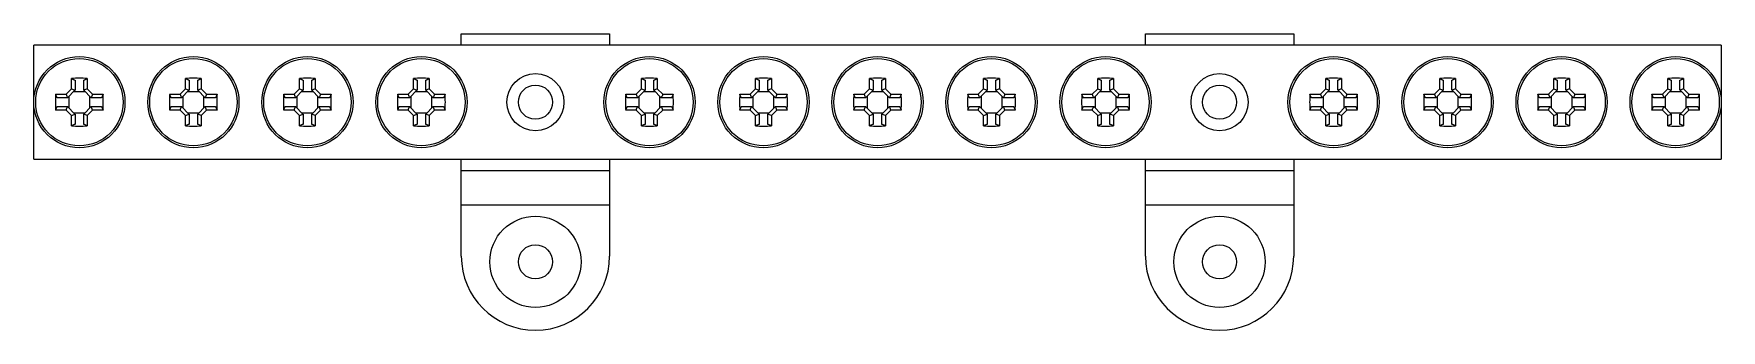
# Model space of a CAD drawing. Header units: inches. Extents: x 0 to 148, y 0 to 26.
import ezdxf

# ---------------------------------------------------------------- set-up
doc = ezdxf.new("R2010")
doc.units = ezdxf.units.IN
doc.layers.add('hw_VTP', color=7, linetype='Continuous', lineweight=13)

# ---------------------------------------------------------------- blocks, each defined once
blk = doc.blocks.new('TC_NE-13 MAT')
at = {"layer": 'hw_VTP', "color": 7}
for p, q in [((3481.16, 2022.53), (3481.16, 2023.53)), ((3481.16, 2023.53), (3494.16, 2023.53)), ((3494.16, 2023.53), (3494.16, 2022.53)), ((3541.16, 2022.53), (3541.16, 2023.53)), ((3541.16, 2023.53), (3554.16, 2023.53)), ((3554.16, 2023.53), (3554.16, 2022.53)), ((3481.16, 2011.53), (3481.16, 2012.53)), ((3481.16, 2011.53), (3494.16, 2011.53)), ((3481.16, 2008.53), (3481.16, 2011.53)), ((3494.16, 2012.53), (3494.16, 2011.53)), ((3494.16, 2011.53), (3494.16, 2008.53)), ((3541.16, 2011.53), (3541.16, 2012.53)), ((3541.16, 2011.53), (3554.16, 2011.53)), ((3541.16, 2008.53), (3541.16, 2011.53)), ((3554.16, 2012.53), (3554.16, 2011.53)), ((3554.16, 2011.53), (3554.16, 2008.53)), ((3481.16, 2008.53), (3494.16, 2008.53)), ((3481.16, 2004.03), (3481.16, 2008.53)), ((3494.16, 2008.53), (3494.16, 2004.03)), ((3541.16, 2008.53), (3554.16, 2008.53)), ((3541.16, 2004.03), (3541.16, 2008.53)), ((3554.16, 2008.53), (3554.16, 2004.03))]:
    blk.add_line(p, q, dxfattribs=at)
at = {"layer": 'hw_VTP', "color": 30}
for p, q in [((3591.66, 2022.53), (3443.66, 2022.53)), ((3443.66, 2012.53), (3443.66, 2022.53)), ((3591.66, 2022.53), (3591.66, 2012.53)), ((3446.97, 2018.69), (3446.97, 2019.61)), ((3447.28, 2019.46), (3447.28, 2018.57)), ((3448.04, 2018.57), (3448.04, 2019.46)), ((3448.35, 2019.61), (3448.35, 2018.69)), ((3456.97, 2018.69), (3456.97, 2019.61)), ((3457.28, 2019.46), (3457.28, 2018.57)), ((3458.04, 2018.57), (3458.04, 2019.46)), ((3458.35, 2019.61), (3458.35, 2018.69)), ((3466.97, 2018.69), (3466.97, 2019.61)), ((3467.28, 2019.46), (3467.28, 2018.57)), ((3468.04, 2018.57), (3468.04, 2019.46)), ((3468.35, 2019.61), (3468.35, 2018.69)), ((3476.97, 2018.69), (3476.97, 2019.61)), ((3477.28, 2019.46), (3477.28, 2018.57)), ((3478.04, 2018.57), (3478.04, 2019.46)), ((3478.35, 2019.61), (3478.35, 2018.69)), ((3496.97, 2018.69), (3496.97, 2019.61)), ((3497.28, 2019.46), (3497.28, 2018.57)), ((3498.04, 2018.57), (3498.04, 2019.46)), ((3498.35, 2019.61), (3498.35, 2018.69)), ((3506.97, 2018.69), (3506.97, 2019.61)), ((3507.28, 2019.46), (3507.28, 2018.57)), ((3508.04, 2018.57), (3508.04, 2019.46)), ((3508.35, 2019.61), (3508.35, 2018.69)), ((3516.97, 2018.69), (3516.97, 2019.61)), ((3517.28, 2019.46), (3517.28, 2018.57)), ((3518.04, 2018.57), (3518.04, 2019.46)), ((3518.35, 2019.61), (3518.35, 2018.69)), ((3526.97, 2018.69), (3526.97, 2019.61)), ((3527.28, 2019.46), (3527.28, 2018.57)), ((3528.04, 2018.57), (3528.04, 2019.46)), ((3528.35, 2019.61), (3528.35, 2018.69)), ((3536.97, 2018.69), (3536.97, 2019.61)), ((3537.28, 2019.46), (3537.28, 2018.57)), ((3538.04, 2018.57), (3538.04, 2019.46)), ((3538.35, 2019.61), (3538.35, 2018.69)), ((3556.97, 2018.69), (3556.97, 2019.61)), ((3557.28, 2019.46), (3557.28, 2018.57)), ((3558.04, 2018.57), (3558.04, 2019.46)), ((3558.35, 2019.61), (3558.35, 2018.69)), ((3566.97, 2018.69), (3566.97, 2019.61)), ((3567.28, 2019.46), (3567.28, 2018.57)), ((3568.04, 2018.57), (3568.04, 2019.46)), ((3568.35, 2019.61), (3568.35, 2018.69)), ((3576.97, 2018.69), (3576.97, 2019.61)), ((3577.28, 2019.46), (3577.28, 2018.57)), ((3578.04, 2018.57), (3578.04, 2019.46)), ((3578.35, 2019.61), (3578.35, 2018.69)), ((3586.97, 2018.69), (3586.97, 2019.61)), ((3587.28, 2019.46), (3587.28, 2018.57)), ((3588.04, 2018.57), (3588.04, 2019.46)), ((3588.35, 2019.61), (3588.35, 2018.69)), ((3445.58, 2018.22), (3446.5, 2018.22)), ((3446.62, 2017.91), (3445.72, 2017.91)), ((3446.5, 2018.22), (3446.97, 2018.69)), ((3447.27, 2018.57), (3446.62, 2017.91)), ((3446.62, 2017.91), (3446.62, 2017.91)), ((3446.74, 2018.03), (3446.74, 2017.02)), ((3448.16, 2018.45), (3447.16, 2018.45)), ((3448.05, 2018.57), (3448.04, 2018.57)), ((3448.7, 2017.91), (3448.05, 2018.57)), ((3448.35, 2018.69), (3448.82, 2018.22)), ((3448.58, 2017.02), (3448.58, 2018.03)), ((3449.6, 2017.91), (3448.7, 2017.91)), ((3448.82, 2018.22), (3449.74, 2018.22)), ((3455.58, 2018.22), (3456.5, 2018.22)), ((3456.62, 2017.91), (3455.72, 2017.91)), ((3456.5, 2018.22), (3456.97, 2018.69)), ((3457.27, 2018.57), (3456.62, 2017.91)), ((3456.62, 2017.91), (3456.62, 2017.91)), ((3456.74, 2018.03), (3456.74, 2017.02)), ((3458.16, 2018.45), (3457.16, 2018.45)), ((3458.05, 2018.57), (3458.04, 2018.57)), ((3458.7, 2017.91), (3458.05, 2018.57)), ((3458.35, 2018.69), (3458.82, 2018.22)), ((3458.58, 2017.02), (3458.58, 2018.03)), ((3459.6, 2017.91), (3458.7, 2017.91)), ((3458.82, 2018.22), (3459.74, 2018.22)), ((3465.58, 2018.22), (3466.5, 2018.22)), ((3466.62, 2017.91), (3465.72, 2017.91)), ((3466.5, 2018.22), (3466.97, 2018.69)), ((3467.27, 2018.57), (3466.62, 2017.91)), ((3466.62, 2017.91), (3466.62, 2017.91)), ((3466.74, 2018.03), (3466.74, 2017.02)), ((3468.16, 2018.45), (3467.16, 2018.45)), ((3468.05, 2018.57), (3468.04, 2018.57)), ((3468.7, 2017.91), (3468.05, 2018.57)), ((3468.35, 2018.69), (3468.82, 2018.22)), ((3468.58, 2017.02), (3468.58, 2018.03)), ((3469.6, 2017.91), (3468.7, 2017.91)), ((3468.82, 2018.22), (3469.74, 2018.22)), ((3475.58, 2018.22), (3476.5, 2018.22)), ((3476.62, 2017.91), (3475.72, 2017.91)), ((3476.5, 2018.22), (3476.97, 2018.69)), ((3477.27, 2018.57), (3476.62, 2017.91)), ((3476.62, 2017.91), (3476.62, 2017.91)), ((3476.74, 2018.03), (3476.74, 2017.02)), ((3478.16, 2018.45), (3477.16, 2018.45)), ((3478.05, 2018.57), (3478.04, 2018.57)), ((3478.7, 2017.91), (3478.05, 2018.57)), ((3478.35, 2018.69), (3478.82, 2018.22)), ((3478.58, 2017.02), (3478.58, 2018.03)), ((3479.6, 2017.91), (3478.7, 2017.91)), ((3478.82, 2018.22), (3479.74, 2018.22)), ((3495.58, 2018.22), (3496.5, 2018.22)), ((3496.62, 2017.91), (3495.72, 2017.91)), ((3496.5, 2018.22), (3496.97, 2018.69)), ((3497.27, 2018.57), (3496.62, 2017.91)), ((3496.62, 2017.91), (3496.62, 2017.91)), ((3496.74, 2018.03), (3496.74, 2017.02)), ((3498.16, 2018.45), (3497.16, 2018.45)), ((3498.05, 2018.57), (3498.04, 2018.57)), ((3498.7, 2017.91), (3498.05, 2018.57)), ((3498.35, 2018.69), (3498.82, 2018.22)), ((3498.58, 2017.02), (3498.58, 2018.03)), ((3499.6, 2017.91), (3498.7, 2017.91)), ((3498.82, 2018.22), (3499.74, 2018.22)), ((3505.58, 2018.22), (3506.5, 2018.22)), ((3506.62, 2017.91), (3505.72, 2017.91)), ((3506.5, 2018.22), (3506.97, 2018.69)), ((3507.27, 2018.57), (3506.62, 2017.91)), ((3506.62, 2017.91), (3506.62, 2017.91)), ((3506.74, 2018.03), (3506.74, 2017.02)), ((3508.16, 2018.45), (3507.16, 2018.45)), ((3508.05, 2018.57), (3508.04, 2018.57)), ((3508.7, 2017.91), (3508.05, 2018.57)), ((3508.35, 2018.69), (3508.82, 2018.22)), ((3508.58, 2017.02), (3508.58, 2018.03)), ((3509.6, 2017.91), (3508.7, 2017.91)), ((3508.82, 2018.22), (3509.74, 2018.22)), ((3515.58, 2018.22), (3516.5, 2018.22)), ((3516.62, 2017.91), (3515.72, 2017.91)), ((3516.5, 2018.22), (3516.97, 2018.69)), ((3517.27, 2018.57), (3516.62, 2017.91)), ((3516.62, 2017.91), (3516.62, 2017.91)), ((3516.74, 2018.03), (3516.74, 2017.02)), ((3518.16, 2018.45), (3517.16, 2018.45)), ((3518.05, 2018.57), (3518.04, 2018.57)), ((3518.7, 2017.91), (3518.05, 2018.57)), ((3518.35, 2018.69), (3518.82, 2018.22)), ((3518.58, 2017.02), (3518.58, 2018.03)), ((3519.6, 2017.91), (3518.7, 2017.91)), ((3518.82, 2018.22), (3519.74, 2018.22)), ((3525.58, 2018.22), (3526.5, 2018.22)), ((3526.62, 2017.91), (3525.72, 2017.91)), ((3526.5, 2018.22), (3526.97, 2018.69)), ((3527.27, 2018.57), (3526.62, 2017.91)), ((3526.62, 2017.91), (3526.62, 2017.91)), ((3526.74, 2018.03), (3526.74, 2017.02)), ((3528.16, 2018.45), (3527.16, 2018.45)), ((3528.05, 2018.57), (3528.04, 2018.57)), ((3528.7, 2017.91), (3528.05, 2018.57)), ((3528.35, 2018.69), (3528.82, 2018.22)), ((3528.58, 2017.02), (3528.58, 2018.03)), ((3529.6, 2017.91), (3528.7, 2017.91)), ((3528.82, 2018.22), (3529.74, 2018.22)), ((3535.58, 2018.22), (3536.5, 2018.22)), ((3536.62, 2017.91), (3535.72, 2017.91)), ((3536.5, 2018.22), (3536.97, 2018.69)), ((3537.27, 2018.57), (3536.62, 2017.91)), ((3536.62, 2017.91), (3536.62, 2017.91)), ((3536.74, 2018.03), (3536.74, 2017.02)), ((3538.16, 2018.45), (3537.16, 2018.45)), ((3538.05, 2018.57), (3538.04, 2018.57)), ((3538.7, 2017.91), (3538.05, 2018.57)), ((3538.35, 2018.69), (3538.82, 2018.22)), ((3538.58, 2017.02), (3538.58, 2018.03)), ((3539.6, 2017.91), (3538.7, 2017.91)), ((3538.82, 2018.22), (3539.74, 2018.22)), ((3555.58, 2018.22), (3556.5, 2018.22)), ((3556.62, 2017.91), (3555.72, 2017.91)), ((3556.5, 2018.22), (3556.97, 2018.69)), ((3557.27, 2018.57), (3556.62, 2017.91)), ((3556.62, 2017.91), (3556.62, 2017.91)), ((3556.74, 2018.03), (3556.74, 2017.02)), ((3558.16, 2018.45), (3557.16, 2018.45)), ((3558.05, 2018.57), (3558.04, 2018.57)), ((3558.7, 2017.91), (3558.05, 2018.57)), ((3558.35, 2018.69), (3558.82, 2018.22)), ((3558.58, 2017.02), (3558.58, 2018.03)), ((3559.6, 2017.91), (3558.7, 2017.91)), ((3558.82, 2018.22), (3559.74, 2018.22)), ((3565.58, 2018.22), (3566.5, 2018.22)), ((3566.62, 2017.91), (3565.72, 2017.91)), ((3566.5, 2018.22), (3566.97, 2018.69)), ((3567.27, 2018.57), (3566.62, 2017.91)), ((3566.62, 2017.91), (3566.62, 2017.91)), ((3566.74, 2018.03), (3566.74, 2017.02)), ((3568.16, 2018.45), (3567.16, 2018.45)), ((3568.05, 2018.57), (3568.04, 2018.57)), ((3568.7, 2017.91), (3568.05, 2018.57)), ((3568.35, 2018.69), (3568.82, 2018.22)), ((3568.58, 2017.02), (3568.58, 2018.03)), ((3569.6, 2017.91), (3568.7, 2017.91)), ((3568.82, 2018.22), (3569.74, 2018.22)), ((3575.58, 2018.22), (3576.5, 2018.22)), ((3576.62, 2017.91), (3575.72, 2017.91)), ((3576.5, 2018.22), (3576.97, 2018.69)), ((3577.27, 2018.57), (3576.62, 2017.91)), ((3576.62, 2017.91), (3576.62, 2017.91)), ((3576.74, 2018.03), (3576.74, 2017.02)), ((3578.16, 2018.45), (3577.16, 2018.45)), ((3578.05, 2018.57), (3578.04, 2018.57)), ((3578.7, 2017.91), (3578.05, 2018.57)), ((3578.35, 2018.69), (3578.82, 2018.22)), ((3578.58, 2017.02), (3578.58, 2018.03)), ((3579.6, 2017.91), (3578.7, 2017.91)), ((3578.82, 2018.22), (3579.74, 2018.22)), ((3585.58, 2018.22), (3586.5, 2018.22)), ((3586.62, 2017.91), (3585.72, 2017.91)), ((3586.5, 2018.22), (3586.97, 2018.69)), ((3587.27, 2018.57), (3586.62, 2017.91)), ((3586.62, 2017.91), (3586.62, 2017.91)), ((3586.74, 2018.03), (3586.74, 2017.02)), ((3588.16, 2018.45), (3587.16, 2018.45)), ((3588.05, 2018.57), (3588.04, 2018.57)), ((3588.7, 2017.91), (3588.05, 2018.57)), ((3588.35, 2018.69), (3588.82, 2018.22)), ((3588.58, 2017.02), (3588.58, 2018.03)), ((3589.6, 2017.91), (3588.7, 2017.91)), ((3588.82, 2018.22), (3589.74, 2018.22)), ((3446.5, 2016.84), (3445.58, 2016.84)), ((3445.72, 2017.14), (3446.62, 2017.14)), ((3446.97, 2016.37), (3446.5, 2016.84)), ((3446.62, 2017.14), (3447.27, 2016.49)), ((3446.97, 2015.45), (3446.97, 2016.37)), ((3447.16, 2016.61), (3448.16, 2016.61)), ((3447.27, 2016.49), (3447.28, 2016.49)), ((3447.28, 2016.49), (3447.28, 2015.59)), ((3448.04, 2015.59), (3448.04, 2016.49)), ((3448.05, 2016.49), (3448.7, 2017.14)), ((3448.82, 2016.84), (3448.35, 2016.37)), ((3448.35, 2016.37), (3448.35, 2015.45)), ((3448.7, 2017.14), (3449.6, 2017.14)), ((3448.7, 2017.14), (3448.7, 2017.14)), ((3449.74, 2016.84), (3448.82, 2016.84)), ((3456.5, 2016.84), (3455.58, 2016.84)), ((3455.72, 2017.14), (3456.62, 2017.14)), ((3456.97, 2016.37), (3456.5, 2016.84)), ((3456.62, 2017.14), (3457.27, 2016.49)), ((3456.97, 2015.45), (3456.97, 2016.37)), ((3457.16, 2016.61), (3458.16, 2016.61)), ((3457.27, 2016.49), (3457.28, 2016.49)), ((3457.28, 2016.49), (3457.28, 2015.59)), ((3458.04, 2015.59), (3458.04, 2016.49)), ((3458.05, 2016.49), (3458.7, 2017.14)), ((3458.82, 2016.84), (3458.35, 2016.37)), ((3458.35, 2016.37), (3458.35, 2015.45)), ((3458.7, 2017.14), (3459.6, 2017.14)), ((3458.7, 2017.14), (3458.7, 2017.14)), ((3459.74, 2016.84), (3458.82, 2016.84)), ((3466.5, 2016.84), (3465.58, 2016.84)), ((3465.72, 2017.14), (3466.62, 2017.14)), ((3466.97, 2016.37), (3466.5, 2016.84)), ((3466.62, 2017.14), (3467.27, 2016.49)), ((3466.97, 2015.45), (3466.97, 2016.37)), ((3467.16, 2016.61), (3468.16, 2016.61)), ((3467.27, 2016.49), (3467.28, 2016.49)), ((3467.28, 2016.49), (3467.28, 2015.59)), ((3468.04, 2015.59), (3468.04, 2016.49)), ((3468.05, 2016.49), (3468.7, 2017.14)), ((3468.82, 2016.84), (3468.35, 2016.37)), ((3468.35, 2016.37), (3468.35, 2015.45)), ((3468.7, 2017.14), (3469.6, 2017.14)), ((3468.7, 2017.14), (3468.7, 2017.14)), ((3469.74, 2016.84), (3468.82, 2016.84)), ((3476.5, 2016.84), (3475.58, 2016.84)), ((3475.72, 2017.14), (3476.62, 2017.14)), ((3476.97, 2016.37), (3476.5, 2016.84)), ((3476.62, 2017.14), (3477.27, 2016.49)), ((3476.97, 2015.45), (3476.97, 2016.37)), ((3477.16, 2016.61), (3478.16, 2016.61)), ((3477.27, 2016.49), (3477.28, 2016.49)), ((3477.28, 2016.49), (3477.28, 2015.59)), ((3478.04, 2015.59), (3478.04, 2016.49)), ((3478.05, 2016.49), (3478.7, 2017.14)), ((3478.82, 2016.84), (3478.35, 2016.37)), ((3478.35, 2016.37), (3478.35, 2015.45)), ((3478.7, 2017.14), (3479.6, 2017.14)), ((3478.7, 2017.14), (3478.7, 2017.14)), ((3479.74, 2016.84), (3478.82, 2016.84)), ((3496.5, 2016.84), (3495.58, 2016.84)), ((3495.72, 2017.14), (3496.62, 2017.14)), ((3496.97, 2016.37), (3496.5, 2016.84)), ((3496.62, 2017.14), (3497.27, 2016.49)), ((3496.97, 2015.45), (3496.97, 2016.37)), ((3497.16, 2016.61), (3498.16, 2016.61)), ((3497.27, 2016.49), (3497.28, 2016.49)), ((3497.28, 2016.49), (3497.28, 2015.59)), ((3498.04, 2015.59), (3498.04, 2016.49)), ((3498.05, 2016.49), (3498.7, 2017.14)), ((3498.82, 2016.84), (3498.35, 2016.37)), ((3498.35, 2016.37), (3498.35, 2015.45)), ((3498.7, 2017.14), (3499.6, 2017.14)), ((3498.7, 2017.14), (3498.7, 2017.14)), ((3499.74, 2016.84), (3498.82, 2016.84)), ((3506.5, 2016.84), (3505.58, 2016.84)), ((3505.72, 2017.14), (3506.62, 2017.14)), ((3506.97, 2016.37), (3506.5, 2016.84)), ((3506.62, 2017.14), (3507.27, 2016.49)), ((3506.97, 2015.45), (3506.97, 2016.37)), ((3507.16, 2016.61), (3508.16, 2016.61)), ((3507.27, 2016.49), (3507.28, 2016.49)), ((3507.28, 2016.49), (3507.28, 2015.59)), ((3508.04, 2015.59), (3508.04, 2016.49)), ((3508.05, 2016.49), (3508.7, 2017.14)), ((3508.82, 2016.84), (3508.35, 2016.37)), ((3508.35, 2016.37), (3508.35, 2015.45)), ((3508.7, 2017.14), (3509.6, 2017.14)), ((3508.7, 2017.14), (3508.7, 2017.14)), ((3509.74, 2016.84), (3508.82, 2016.84)), ((3516.5, 2016.84), (3515.58, 2016.84)), ((3515.72, 2017.14), (3516.62, 2017.14)), ((3516.97, 2016.37), (3516.5, 2016.84)), ((3516.62, 2017.14), (3517.27, 2016.49)), ((3516.97, 2015.45), (3516.97, 2016.37)), ((3517.16, 2016.61), (3518.16, 2016.61)), ((3517.27, 2016.49), (3517.28, 2016.49)), ((3517.28, 2016.49), (3517.28, 2015.59)), ((3518.04, 2015.59), (3518.04, 2016.49)), ((3518.05, 2016.49), (3518.7, 2017.14)), ((3518.82, 2016.84), (3518.35, 2016.37)), ((3518.35, 2016.37), (3518.35, 2015.45)), ((3518.7, 2017.14), (3519.6, 2017.14)), ((3518.7, 2017.14), (3518.7, 2017.14)), ((3519.74, 2016.84), (3518.82, 2016.84)), ((3526.5, 2016.84), (3525.58, 2016.84)), ((3525.72, 2017.14), (3526.62, 2017.14)), ((3526.97, 2016.37), (3526.5, 2016.84)), ((3526.62, 2017.14), (3527.27, 2016.49)), ((3526.97, 2015.45), (3526.97, 2016.37)), ((3527.16, 2016.61), (3528.16, 2016.61)), ((3527.27, 2016.49), (3527.28, 2016.49)), ((3527.28, 2016.49), (3527.28, 2015.59)), ((3528.04, 2015.59), (3528.04, 2016.49)), ((3528.05, 2016.49), (3528.7, 2017.14)), ((3528.82, 2016.84), (3528.35, 2016.37)), ((3528.35, 2016.37), (3528.35, 2015.45)), ((3528.7, 2017.14), (3529.6, 2017.14)), ((3528.7, 2017.14), (3528.7, 2017.14)), ((3529.74, 2016.84), (3528.82, 2016.84)), ((3536.5, 2016.84), (3535.58, 2016.84)), ((3535.72, 2017.14), (3536.62, 2017.14)), ((3536.97, 2016.37), (3536.5, 2016.84)), ((3536.62, 2017.14), (3537.27, 2016.49)), ((3536.97, 2015.45), (3536.97, 2016.37)), ((3537.16, 2016.61), (3538.16, 2016.61)), ((3537.27, 2016.49), (3537.28, 2016.49)), ((3537.28, 2016.49), (3537.28, 2015.59)), ((3538.04, 2015.59), (3538.04, 2016.49)), ((3538.05, 2016.49), (3538.7, 2017.14)), ((3538.82, 2016.84), (3538.35, 2016.37)), ((3538.35, 2016.37), (3538.35, 2015.45)), ((3538.7, 2017.14), (3539.6, 2017.14)), ((3538.7, 2017.14), (3538.7, 2017.14)), ((3539.74, 2016.84), (3538.82, 2016.84)), ((3556.5, 2016.84), (3555.58, 2016.84)), ((3555.72, 2017.14), (3556.62, 2017.14)), ((3556.97, 2016.37), (3556.5, 2016.84)), ((3556.62, 2017.14), (3557.27, 2016.49)), ((3556.97, 2015.45), (3556.97, 2016.37)), ((3557.16, 2016.61), (3558.16, 2016.61)), ((3557.27, 2016.49), (3557.28, 2016.49)), ((3557.28, 2016.49), (3557.28, 2015.59)), ((3558.04, 2015.59), (3558.04, 2016.49)), ((3558.05, 2016.49), (3558.7, 2017.14)), ((3558.82, 2016.84), (3558.35, 2016.37)), ((3558.35, 2016.37), (3558.35, 2015.45)), ((3558.7, 2017.14), (3559.6, 2017.14)), ((3558.7, 2017.14), (3558.7, 2017.14)), ((3559.74, 2016.84), (3558.82, 2016.84)), ((3566.5, 2016.84), (3565.58, 2016.84)), ((3565.72, 2017.14), (3566.62, 2017.14)), ((3566.97, 2016.37), (3566.5, 2016.84)), ((3566.62, 2017.14), (3567.27, 2016.49)), ((3566.97, 2015.45), (3566.97, 2016.37)), ((3567.16, 2016.61), (3568.16, 2016.61)), ((3567.27, 2016.49), (3567.28, 2016.49)), ((3567.28, 2016.49), (3567.28, 2015.59)), ((3568.04, 2015.59), (3568.04, 2016.49)), ((3568.05, 2016.49), (3568.7, 2017.14)), ((3568.82, 2016.84), (3568.35, 2016.37)), ((3568.35, 2016.37), (3568.35, 2015.45)), ((3568.7, 2017.14), (3569.6, 2017.14)), ((3568.7, 2017.14), (3568.7, 2017.14)), ((3569.74, 2016.84), (3568.82, 2016.84)), ((3576.5, 2016.84), (3575.58, 2016.84)), ((3575.72, 2017.14), (3576.62, 2017.14)), ((3576.97, 2016.37), (3576.5, 2016.84)), ((3576.62, 2017.14), (3577.27, 2016.49)), ((3576.97, 2015.45), (3576.97, 2016.37)), ((3577.16, 2016.61), (3578.16, 2016.61)), ((3577.27, 2016.49), (3577.28, 2016.49)), ((3577.28, 2016.49), (3577.28, 2015.59)), ((3578.04, 2015.59), (3578.04, 2016.49)), ((3578.05, 2016.49), (3578.7, 2017.14)), ((3578.82, 2016.84), (3578.35, 2016.37)), ((3578.35, 2016.37), (3578.35, 2015.45)), ((3578.7, 2017.14), (3579.6, 2017.14)), ((3578.7, 2017.14), (3578.7, 2017.14)), ((3579.74, 2016.84), (3578.82, 2016.84)), ((3586.5, 2016.84), (3585.58, 2016.84)), ((3585.72, 2017.14), (3586.62, 2017.14)), ((3586.97, 2016.37), (3586.5, 2016.84)), ((3586.62, 2017.14), (3587.27, 2016.49)), ((3586.97, 2015.45), (3586.97, 2016.37)), ((3587.16, 2016.61), (3588.16, 2016.61)), ((3587.27, 2016.49), (3587.28, 2016.49)), ((3587.28, 2016.49), (3587.28, 2015.59)), ((3588.04, 2015.59), (3588.04, 2016.49)), ((3588.05, 2016.49), (3588.7, 2017.14)), ((3588.82, 2016.84), (3588.35, 2016.37)), ((3588.35, 2016.37), (3588.35, 2015.45)), ((3588.7, 2017.14), (3589.6, 2017.14)), ((3588.7, 2017.14), (3588.7, 2017.14)), ((3589.74, 2016.84), (3588.82, 2016.84)), ((3443.66, 2012.53), (3591.66, 2012.53))]:
    blk.add_line(p, q, dxfattribs=at)
for centre, radius in [((3447.66, 2017.53), 4), ((3447.66, 2017.53), 3.83), ((3457.66, 2017.53), 4), ((3457.66, 2017.53), 3.83), ((3467.66, 2017.53), 4), ((3467.66, 2017.53), 3.83), ((3477.66, 2017.53), 4), ((3477.66, 2017.53), 3.83), ((3497.66, 2017.53), 4), ((3497.66, 2017.53), 3.83), ((3507.66, 2017.53), 4), ((3507.66, 2017.53), 3.83), ((3517.66, 2017.53), 4), ((3517.66, 2017.53), 3.83), ((3527.66, 2017.53), 4), ((3527.66, 2017.53), 3.83), ((3537.66, 2017.53), 4), ((3537.66, 2017.53), 3.83), ((3557.66, 2017.53), 4), ((3557.66, 2017.53), 3.83), ((3567.66, 2017.53), 4), ((3567.66, 2017.53), 3.83), ((3577.66, 2017.53), 4), ((3577.66, 2017.53), 3.83), ((3587.66, 2017.53), 4), ((3587.66, 2017.53), 3.83)]:
    blk.add_circle(centre, radius, dxfattribs=at)
at = {"layer": 'hw_VTP', "color": 7}
for centre, radius in [((3487.66, 2017.53), 2.5), ((3487.66, 2017.53), 1.5), ((3547.66, 2017.53), 2.5), ((3547.66, 2017.53), 1.5), ((3487.66, 2003.53), 4), ((3547.66, 2003.53), 4), ((3487.66, 2003.53), 1.5), ((3547.66, 2003.53), 1.5)]:
    blk.add_circle(centre, radius, dxfattribs=at)
for centre in [(3487.66, 2004.03), (3547.66, 2004.03)]:
    blk.add_arc(centre, 6.5, 180, 0, dxfattribs=at)
at = {"layer": 'hw_VTP', "color": 30}
for centre, major_axis in [((3447.66, 2016.45), (-6.36, 0)), ((3457.66, 2016.45), (-6.36, 0)), ((3467.66, 2016.45), (-6.36, 0)), ((3477.66, 2016.45), (-6.36, 0)), ((3497.66, 2016.45), (-6.36, 0)), ((3507.66, 2016.45), (-6.36, 0)), ((3517.66, 2016.45), (-6.36, 0)), ((3527.66, 2016.45), (-6.36, 0)), ((3537.66, 2016.45), (-6.36, 0)), ((3557.66, 2016.45), (-6.36, 0)), ((3567.66, 2016.45), (-6.36, 0)), ((3577.66, 2016.45), (-6.36, 0)), ((3587.66, 2016.45), (-6.36, 0)), ((3448.74, 2017.53), (0, -6.36)), ((3446.58, 2017.53), (0, 6.36)), ((3458.74, 2017.53), (0, -6.36)), ((3456.58, 2017.53), (0, 6.36)), ((3468.74, 2017.53), (0, -6.36)), ((3466.58, 2017.53), (0, 6.36)), ((3478.74, 2017.53), (0, -6.36)), ((3476.58, 2017.53), (0, 6.36)), ((3498.74, 2017.53), (0, -6.36)), ((3496.58, 2017.53), (0, 6.36)), ((3508.74, 2017.53), (0, -6.36)), ((3506.58, 2017.53), (0, 6.36)), ((3518.74, 2017.53), (0, -6.36)), ((3516.58, 2017.53), (0, 6.36)), ((3528.74, 2017.53), (0, -6.36)), ((3526.58, 2017.53), (0, 6.36)), ((3538.74, 2017.53), (0, -6.36)), ((3536.58, 2017.53), (0, 6.36)), ((3558.74, 2017.53), (0, -6.36)), ((3556.58, 2017.53), (0, 6.36)), ((3568.74, 2017.53), (0, -6.36)), ((3566.58, 2017.53), (0, 6.36)), ((3578.74, 2017.53), (0, -6.36)), ((3576.58, 2017.53), (0, 6.36)), ((3588.74, 2017.53), (0, -6.36)), ((3586.58, 2017.53), (0, 6.36)), ((3447.66, 2018.61), (6.36, 0)), ((3457.66, 2018.61), (6.36, 0)), ((3467.66, 2018.61), (6.36, 0)), ((3477.66, 2018.61), (6.36, 0)), ((3497.66, 2018.61), (6.36, 0)), ((3507.66, 2018.61), (6.36, 0)), ((3517.66, 2018.61), (6.36, 0)), ((3527.66, 2018.61), (6.36, 0)), ((3537.66, 2018.61), (6.36, 0)), ((3557.66, 2018.61), (6.36, 0)), ((3567.66, 2018.61), (6.36, 0)), ((3577.66, 2018.61), (6.36, 0)), ((3587.66, 2018.61), (6.36, 0))]:
    blk.add_ellipse(centre, major_axis=major_axis, ratio=0.499722, start_param=4.603833, end_param=4.820944, dxfattribs=at)
for points, weights in [([(3446.97, 2019.61), (3447.13, 2019.53), (3447.28, 2019.46)], [1, 1.00025945067, 1]), ([(3448.04, 2019.46), (3448.19, 2019.53), (3448.35, 2019.61)], [1, 1.00025945066, 1]), ([(3456.97, 2019.61), (3457.13, 2019.53), (3457.28, 2019.46)], [1, 1.00025945067, 1]), ([(3458.04, 2019.46), (3458.19, 2019.53), (3458.35, 2019.61)], [1, 1.00025945066, 1]), ([(3466.97, 2019.61), (3467.13, 2019.53), (3467.28, 2019.46)], [1, 1.00025945067, 1]), ([(3468.04, 2019.46), (3468.19, 2019.53), (3468.35, 2019.61)], [1, 1.00025945066, 1]), ([(3476.97, 2019.61), (3477.13, 2019.53), (3477.28, 2019.46)], [1, 1.00025945067, 1]), ([(3478.04, 2019.46), (3478.19, 2019.53), (3478.35, 2019.61)], [1, 1.00025945066, 1]), ([(3496.97, 2019.61), (3497.13, 2019.53), (3497.28, 2019.46)], [1, 1.00025945067, 1]), ([(3498.04, 2019.46), (3498.19, 2019.53), (3498.35, 2019.61)], [1, 1.00025945066, 1]), ([(3506.97, 2019.61), (3507.13, 2019.53), (3507.28, 2019.46)], [1, 1.00025945067, 1]), ([(3508.04, 2019.46), (3508.19, 2019.53), (3508.35, 2019.61)], [1, 1.00025945066, 1]), ([(3516.97, 2019.61), (3517.13, 2019.53), (3517.28, 2019.46)], [1, 1.00025945067, 1]), ([(3518.04, 2019.46), (3518.19, 2019.53), (3518.35, 2019.61)], [1, 1.00025945066, 1]), ([(3526.97, 2019.61), (3527.13, 2019.53), (3527.28, 2019.46)], [1, 1.00025945067, 1]), ([(3528.04, 2019.46), (3528.19, 2019.53), (3528.35, 2019.61)], [1, 1.00025945066, 1]), ([(3536.97, 2019.61), (3537.13, 2019.53), (3537.28, 2019.46)], [1, 1.00025945067, 1]), ([(3538.04, 2019.46), (3538.19, 2019.53), (3538.35, 2019.61)], [1, 1.00025945066, 1]), ([(3556.97, 2019.61), (3557.13, 2019.53), (3557.28, 2019.46)], [1, 1.00025945067, 1]), ([(3558.04, 2019.46), (3558.19, 2019.53), (3558.35, 2019.61)], [1, 1.00025945066, 1]), ([(3566.97, 2019.61), (3567.13, 2019.53), (3567.28, 2019.46)], [1, 1.00025945067, 1]), ([(3568.04, 2019.46), (3568.19, 2019.53), (3568.35, 2019.61)], [1, 1.00025945066, 1]), ([(3576.97, 2019.61), (3577.13, 2019.53), (3577.28, 2019.46)], [1, 1.00025945067, 1]), ([(3578.04, 2019.46), (3578.19, 2019.53), (3578.35, 2019.61)], [1, 1.00025945066, 1]), ([(3586.97, 2019.61), (3587.13, 2019.53), (3587.28, 2019.46)], [1, 1.00025945067, 1]), ([(3588.04, 2019.46), (3588.19, 2019.53), (3588.35, 2019.61)], [1, 1.00025945066, 1]), ([(3445.72, 2017.91), (3445.65, 2018.06), (3445.58, 2018.22)], [1, 1.00025945065, 1]), ([(3447.27, 2018.57), (3447.27, 2018.57), (3447.28, 2018.57)], [0.960465329359, 0.960447412211, 0.960429506847]), ([(3448.7, 2017.91), (3448.7, 2017.91), (3448.7, 2017.91)], [0.960465329359, 0.960447412211, 0.960429506847]), ([(3449.74, 2018.22), (3449.67, 2018.06), (3449.6, 2017.91)], [1, 1.00025945064, 1]), ([(3455.72, 2017.91), (3455.65, 2018.06), (3455.58, 2018.22)], [1, 1.00025945065, 1]), ([(3457.27, 2018.57), (3457.27, 2018.57), (3457.28, 2018.57)], [0.960465329359, 0.960447412211, 0.960429506847]), ([(3458.7, 2017.91), (3458.7, 2017.91), (3458.7, 2017.91)], [0.960465329359, 0.960447412211, 0.960429506847]), ([(3459.74, 2018.22), (3459.67, 2018.06), (3459.6, 2017.91)], [1, 1.00025945064, 1]), ([(3465.72, 2017.91), (3465.65, 2018.06), (3465.58, 2018.22)], [1, 1.00025945065, 1]), ([(3467.27, 2018.57), (3467.27, 2018.57), (3467.28, 2018.57)], [0.960465329359, 0.960447412211, 0.960429506847]), ([(3468.7, 2017.91), (3468.7, 2017.91), (3468.7, 2017.91)], [0.960465329359, 0.960447412211, 0.960429506847]), ([(3469.74, 2018.22), (3469.67, 2018.06), (3469.6, 2017.91)], [1, 1.00025945064, 1]), ([(3475.72, 2017.91), (3475.65, 2018.06), (3475.58, 2018.22)], [1, 1.00025945065, 1]), ([(3477.27, 2018.57), (3477.27, 2018.57), (3477.28, 2018.57)], [0.960465329359, 0.960447412211, 0.960429506847]), ([(3478.7, 2017.91), (3478.7, 2017.91), (3478.7, 2017.91)], [0.960465329359, 0.960447412211, 0.960429506847]), ([(3479.74, 2018.22), (3479.67, 2018.06), (3479.6, 2017.91)], [1, 1.00025945064, 1]), ([(3495.72, 2017.91), (3495.65, 2018.06), (3495.58, 2018.22)], [1, 1.00025945065, 1]), ([(3497.27, 2018.57), (3497.27, 2018.57), (3497.28, 2018.57)], [0.960465329359, 0.960447412211, 0.960429506847]), ([(3498.7, 2017.91), (3498.7, 2017.91), (3498.7, 2017.91)], [0.960465329359, 0.960447412211, 0.960429506847]), ([(3499.74, 2018.22), (3499.67, 2018.06), (3499.6, 2017.91)], [1, 1.00025945064, 1]), ([(3505.72, 2017.91), (3505.65, 2018.06), (3505.58, 2018.22)], [1, 1.00025945065, 1]), ([(3507.27, 2018.57), (3507.27, 2018.57), (3507.28, 2018.57)], [0.960465329359, 0.960447412211, 0.960429506847]), ([(3508.7, 2017.91), (3508.7, 2017.91), (3508.7, 2017.91)], [0.960465329359, 0.960447412211, 0.960429506847]), ([(3509.74, 2018.22), (3509.67, 2018.06), (3509.6, 2017.91)], [1, 1.00025945064, 1]), ([(3515.72, 2017.91), (3515.65, 2018.06), (3515.58, 2018.22)], [1, 1.00025945065, 1]), ([(3517.27, 2018.57), (3517.27, 2018.57), (3517.28, 2018.57)], [0.960465329359, 0.960447412211, 0.960429506847]), ([(3518.7, 2017.91), (3518.7, 2017.91), (3518.7, 2017.91)], [0.960465329359, 0.960447412211, 0.960429506847]), ([(3519.74, 2018.22), (3519.67, 2018.06), (3519.6, 2017.91)], [1, 1.00025945064, 1]), ([(3525.72, 2017.91), (3525.65, 2018.06), (3525.58, 2018.22)], [1, 1.00025945065, 1]), ([(3527.27, 2018.57), (3527.27, 2018.57), (3527.28, 2018.57)], [0.960465329359, 0.960447412211, 0.960429506847]), ([(3528.7, 2017.91), (3528.7, 2017.91), (3528.7, 2017.91)], [0.960465329359, 0.960447412211, 0.960429506847]), ([(3529.74, 2018.22), (3529.67, 2018.06), (3529.6, 2017.91)], [1, 1.00025945064, 1]), ([(3535.72, 2017.91), (3535.65, 2018.06), (3535.58, 2018.22)], [1, 1.00025945065, 1]), ([(3537.27, 2018.57), (3537.27, 2018.57), (3537.28, 2018.57)], [0.960465329359, 0.960447412211, 0.960429506847]), ([(3538.7, 2017.91), (3538.7, 2017.91), (3538.7, 2017.91)], [0.960465329359, 0.960447412211, 0.960429506847]), ([(3539.74, 2018.22), (3539.67, 2018.06), (3539.6, 2017.91)], [1, 1.00025945064, 1]), ([(3555.72, 2017.91), (3555.65, 2018.06), (3555.58, 2018.22)], [1, 1.00025945065, 1]), ([(3557.27, 2018.57), (3557.27, 2018.57), (3557.28, 2018.57)], [0.960465329359, 0.960447412211, 0.960429506847]), ([(3558.7, 2017.91), (3558.7, 2017.91), (3558.7, 2017.91)], [0.960465329359, 0.960447412211, 0.960429506847]), ([(3559.74, 2018.22), (3559.67, 2018.06), (3559.6, 2017.91)], [1, 1.00025945064, 1]), ([(3565.72, 2017.91), (3565.65, 2018.06), (3565.58, 2018.22)], [1, 1.00025945065, 1]), ([(3567.27, 2018.57), (3567.27, 2018.57), (3567.28, 2018.57)], [0.960465329359, 0.960447412211, 0.960429506847]), ([(3568.7, 2017.91), (3568.7, 2017.91), (3568.7, 2017.91)], [0.960465329359, 0.960447412211, 0.960429506847]), ([(3569.74, 2018.22), (3569.67, 2018.06), (3569.6, 2017.91)], [1, 1.00025945064, 1]), ([(3575.72, 2017.91), (3575.65, 2018.06), (3575.58, 2018.22)], [1, 1.00025945065, 1]), ([(3577.27, 2018.57), (3577.27, 2018.57), (3577.28, 2018.57)], [0.960465329359, 0.960447412211, 0.960429506847]), ([(3578.7, 2017.91), (3578.7, 2017.91), (3578.7, 2017.91)], [0.960465329359, 0.960447412211, 0.960429506847]), ([(3579.74, 2018.22), (3579.67, 2018.06), (3579.6, 2017.91)], [1, 1.00025945064, 1]), ([(3585.72, 2017.91), (3585.65, 2018.06), (3585.58, 2018.22)], [1, 1.00025945065, 1]), ([(3587.27, 2018.57), (3587.27, 2018.57), (3587.28, 2018.57)], [0.960465329359, 0.960447412211, 0.960429506847]), ([(3588.7, 2017.91), (3588.7, 2017.91), (3588.7, 2017.91)], [0.960465329359, 0.960447412211, 0.960429506847]), ([(3589.74, 2018.22), (3589.67, 2018.06), (3589.6, 2017.91)], [1, 1.00025945064, 1]), ([(3445.58, 2016.84), (3445.65, 2017), (3445.72, 2017.14)], [1, 1.00025945066, 1]), ([(3446.62, 2017.14), (3446.62, 2017.14), (3446.62, 2017.14)], [0.960465329359, 0.960447412211, 0.960429506847]), ([(3448.05, 2016.49), (3448.04, 2016.49), (3448.04, 2016.49)], [0.960465329359, 0.960447412211, 0.960429506847]), ([(3449.6, 2017.14), (3449.67, 2017), (3449.74, 2016.84)], [1, 1.00025945063, 1]), ([(3455.58, 2016.84), (3455.65, 2017), (3455.72, 2017.14)], [1, 1.00025945066, 1]), ([(3456.62, 2017.14), (3456.62, 2017.14), (3456.62, 2017.14)], [0.960465329359, 0.960447412211, 0.960429506847]), ([(3458.05, 2016.49), (3458.04, 2016.49), (3458.04, 2016.49)], [0.960465329359, 0.960447412211, 0.960429506847]), ([(3459.6, 2017.14), (3459.67, 2017), (3459.74, 2016.84)], [1, 1.00025945063, 1]), ([(3465.58, 2016.84), (3465.65, 2017), (3465.72, 2017.14)], [1, 1.00025945066, 1]), ([(3466.62, 2017.14), (3466.62, 2017.14), (3466.62, 2017.14)], [0.960465329359, 0.960447412211, 0.960429506847]), ([(3468.05, 2016.49), (3468.04, 2016.49), (3468.04, 2016.49)], [0.960465329359, 0.960447412211, 0.960429506847]), ([(3469.6, 2017.14), (3469.67, 2017), (3469.74, 2016.84)], [1, 1.00025945063, 1]), ([(3475.58, 2016.84), (3475.65, 2017), (3475.72, 2017.14)], [1, 1.00025945066, 1]), ([(3476.62, 2017.14), (3476.62, 2017.14), (3476.62, 2017.14)], [0.960465329359, 0.960447412211, 0.960429506847]), ([(3478.05, 2016.49), (3478.04, 2016.49), (3478.04, 2016.49)], [0.960465329359, 0.960447412211, 0.960429506847]), ([(3479.6, 2017.14), (3479.67, 2017), (3479.74, 2016.84)], [1, 1.00025945063, 1]), ([(3495.58, 2016.84), (3495.65, 2017), (3495.72, 2017.14)], [1, 1.00025945066, 1]), ([(3496.62, 2017.14), (3496.62, 2017.14), (3496.62, 2017.14)], [0.960465329359, 0.960447412211, 0.960429506847]), ([(3498.05, 2016.49), (3498.04, 2016.49), (3498.04, 2016.49)], [0.960465329359, 0.960447412211, 0.960429506847]), ([(3499.6, 2017.14), (3499.67, 2017), (3499.74, 2016.84)], [1, 1.00025945063, 1]), ([(3505.58, 2016.84), (3505.65, 2017), (3505.72, 2017.14)], [1, 1.00025945066, 1]), ([(3506.62, 2017.14), (3506.62, 2017.14), (3506.62, 2017.14)], [0.960465329359, 0.960447412211, 0.960429506847]), ([(3508.05, 2016.49), (3508.04, 2016.49), (3508.04, 2016.49)], [0.960465329359, 0.960447412211, 0.960429506847]), ([(3509.6, 2017.14), (3509.67, 2017), (3509.74, 2016.84)], [1, 1.00025945063, 1]), ([(3515.58, 2016.84), (3515.65, 2017), (3515.72, 2017.14)], [1, 1.00025945066, 1]), ([(3516.62, 2017.14), (3516.62, 2017.14), (3516.62, 2017.14)], [0.960465329359, 0.960447412211, 0.960429506847]), ([(3518.05, 2016.49), (3518.04, 2016.49), (3518.04, 2016.49)], [0.960465329359, 0.960447412211, 0.960429506847]), ([(3519.6, 2017.14), (3519.67, 2017), (3519.74, 2016.84)], [1, 1.00025945063, 1]), ([(3525.58, 2016.84), (3525.65, 2017), (3525.72, 2017.14)], [1, 1.00025945066, 1]), ([(3526.62, 2017.14), (3526.62, 2017.14), (3526.62, 2017.14)], [0.960465329359, 0.960447412211, 0.960429506847]), ([(3528.05, 2016.49), (3528.04, 2016.49), (3528.04, 2016.49)], [0.960465329359, 0.960447412211, 0.960429506847]), ([(3529.6, 2017.14), (3529.67, 2017), (3529.74, 2016.84)], [1, 1.00025945063, 1]), ([(3535.58, 2016.84), (3535.65, 2017), (3535.72, 2017.14)], [1, 1.00025945066, 1]), ([(3536.62, 2017.14), (3536.62, 2017.14), (3536.62, 2017.14)], [0.960465329359, 0.960447412211, 0.960429506847]), ([(3538.05, 2016.49), (3538.04, 2016.49), (3538.04, 2016.49)], [0.960465329359, 0.960447412211, 0.960429506847]), ([(3539.6, 2017.14), (3539.67, 2017), (3539.74, 2016.84)], [1, 1.00025945063, 1]), ([(3555.58, 2016.84), (3555.65, 2017), (3555.72, 2017.14)], [1, 1.00025945066, 1]), ([(3556.62, 2017.14), (3556.62, 2017.14), (3556.62, 2017.14)], [0.960465329359, 0.960447412211, 0.960429506847]), ([(3558.05, 2016.49), (3558.04, 2016.49), (3558.04, 2016.49)], [0.960465329359, 0.960447412211, 0.960429506847]), ([(3559.6, 2017.14), (3559.67, 2017), (3559.74, 2016.84)], [1, 1.00025945063, 1]), ([(3565.58, 2016.84), (3565.65, 2017), (3565.72, 2017.14)], [1, 1.00025945066, 1]), ([(3566.62, 2017.14), (3566.62, 2017.14), (3566.62, 2017.14)], [0.960465329359, 0.960447412211, 0.960429506847]), ([(3568.05, 2016.49), (3568.04, 2016.49), (3568.04, 2016.49)], [0.960465329359, 0.960447412211, 0.960429506847]), ([(3569.6, 2017.14), (3569.67, 2017), (3569.74, 2016.84)], [1, 1.00025945063, 1]), ([(3575.58, 2016.84), (3575.65, 2017), (3575.72, 2017.14)], [1, 1.00025945066, 1]), ([(3576.62, 2017.14), (3576.62, 2017.14), (3576.62, 2017.14)], [0.960465329359, 0.960447412211, 0.960429506847]), ([(3578.05, 2016.49), (3578.04, 2016.49), (3578.04, 2016.49)], [0.960465329359, 0.960447412211, 0.960429506847]), ([(3579.6, 2017.14), (3579.67, 2017), (3579.74, 2016.84)], [1, 1.00025945063, 1]), ([(3585.58, 2016.84), (3585.65, 2017), (3585.72, 2017.14)], [1, 1.00025945066, 1]), ([(3586.62, 2017.14), (3586.62, 2017.14), (3586.62, 2017.14)], [0.960465329359, 0.960447412211, 0.960429506847]), ([(3588.05, 2016.49), (3588.04, 2016.49), (3588.04, 2016.49)], [0.960465329359, 0.960447412211, 0.960429506847]), ([(3589.6, 2017.14), (3589.67, 2017), (3589.74, 2016.84)], [1, 1.00025945063, 1]), ([(3447.28, 2015.59), (3447.13, 2015.52), (3446.97, 2015.45)], [1, 1.00025945069, 1]), ([(3448.35, 2015.45), (3448.19, 2015.52), (3448.04, 2015.59)], [1, 1.00025945066, 1]), ([(3457.28, 2015.59), (3457.13, 2015.52), (3456.97, 2015.45)], [1, 1.00025945069, 1]), ([(3458.35, 2015.45), (3458.19, 2015.52), (3458.04, 2015.59)], [1, 1.00025945066, 1]), ([(3467.28, 2015.59), (3467.13, 2015.52), (3466.97, 2015.45)], [1, 1.00025945069, 1]), ([(3468.35, 2015.45), (3468.19, 2015.52), (3468.04, 2015.59)], [1, 1.00025945066, 1]), ([(3477.28, 2015.59), (3477.13, 2015.52), (3476.97, 2015.45)], [1, 1.00025945069, 1]), ([(3478.35, 2015.45), (3478.19, 2015.52), (3478.04, 2015.59)], [1, 1.00025945066, 1]), ([(3497.28, 2015.59), (3497.13, 2015.52), (3496.97, 2015.45)], [1, 1.00025945069, 1]), ([(3498.35, 2015.45), (3498.19, 2015.52), (3498.04, 2015.59)], [1, 1.00025945066, 1]), ([(3507.28, 2015.59), (3507.13, 2015.52), (3506.97, 2015.45)], [1, 1.00025945069, 1]), ([(3508.35, 2015.45), (3508.19, 2015.52), (3508.04, 2015.59)], [1, 1.00025945066, 1]), ([(3517.28, 2015.59), (3517.13, 2015.52), (3516.97, 2015.45)], [1, 1.00025945069, 1]), ([(3518.35, 2015.45), (3518.19, 2015.52), (3518.04, 2015.59)], [1, 1.00025945066, 1]), ([(3527.28, 2015.59), (3527.13, 2015.52), (3526.97, 2015.45)], [1, 1.00025945069, 1]), ([(3528.35, 2015.45), (3528.19, 2015.52), (3528.04, 2015.59)], [1, 1.00025945066, 1]), ([(3537.28, 2015.59), (3537.13, 2015.52), (3536.97, 2015.45)], [1, 1.00025945069, 1]), ([(3538.35, 2015.45), (3538.19, 2015.52), (3538.04, 2015.59)], [1, 1.00025945066, 1]), ([(3557.28, 2015.59), (3557.13, 2015.52), (3556.97, 2015.45)], [1, 1.00025945069, 1]), ([(3558.35, 2015.45), (3558.19, 2015.52), (3558.04, 2015.59)], [1, 1.00025945066, 1]), ([(3567.28, 2015.59), (3567.13, 2015.52), (3566.97, 2015.45)], [1, 1.00025945069, 1]), ([(3568.35, 2015.45), (3568.19, 2015.52), (3568.04, 2015.59)], [1, 1.00025945066, 1]), ([(3577.28, 2015.59), (3577.13, 2015.52), (3576.97, 2015.45)], [1, 1.00025945069, 1]), ([(3578.35, 2015.45), (3578.19, 2015.52), (3578.04, 2015.59)], [1, 1.00025945066, 1]), ([(3587.28, 2015.59), (3587.13, 2015.52), (3586.97, 2015.45)], [1, 1.00025945069, 1]), ([(3588.35, 2015.45), (3588.19, 2015.52), (3588.04, 2015.59)], [1, 1.00025945066, 1])]:
    blk.add_rational_spline(points, weights, degree=2, dxfattribs=at)
for points in [[(3446.5, 2018.22), (3446.54, 2018.12), (3446.58, 2018.02), (3446.62, 2017.91)], [(3446.97, 2018.69), (3447.07, 2018.65), (3447.17, 2018.61), (3447.27, 2018.57)], [(3448.35, 2018.69), (3448.25, 2018.65), (3448.15, 2018.61), (3448.05, 2018.57)], [(3448.82, 2018.22), (3448.78, 2018.12), (3448.74, 2018.02), (3448.7, 2017.91)], [(3456.5, 2018.22), (3456.54, 2018.12), (3456.58, 2018.02), (3456.62, 2017.91)], [(3456.97, 2018.69), (3457.07, 2018.65), (3457.17, 2018.61), (3457.27, 2018.57)], [(3458.35, 2018.69), (3458.25, 2018.65), (3458.15, 2018.61), (3458.05, 2018.57)], [(3458.82, 2018.22), (3458.78, 2018.12), (3458.74, 2018.02), (3458.7, 2017.91)], [(3466.5, 2018.22), (3466.54, 2018.12), (3466.58, 2018.02), (3466.62, 2017.91)], [(3466.97, 2018.69), (3467.07, 2018.65), (3467.17, 2018.61), (3467.27, 2018.57)], [(3468.35, 2018.69), (3468.25, 2018.65), (3468.15, 2018.61), (3468.05, 2018.57)], [(3468.82, 2018.22), (3468.78, 2018.12), (3468.74, 2018.02), (3468.7, 2017.91)], [(3476.5, 2018.22), (3476.54, 2018.12), (3476.58, 2018.02), (3476.62, 2017.91)], [(3476.97, 2018.69), (3477.07, 2018.65), (3477.17, 2018.61), (3477.27, 2018.57)], [(3478.35, 2018.69), (3478.25, 2018.65), (3478.15, 2018.61), (3478.05, 2018.57)], [(3478.82, 2018.22), (3478.78, 2018.12), (3478.74, 2018.02), (3478.7, 2017.91)], [(3496.5, 2018.22), (3496.54, 2018.12), (3496.58, 2018.02), (3496.62, 2017.91)], [(3496.97, 2018.69), (3497.07, 2018.65), (3497.17, 2018.61), (3497.27, 2018.57)], [(3498.35, 2018.69), (3498.25, 2018.65), (3498.15, 2018.61), (3498.05, 2018.57)], [(3498.82, 2018.22), (3498.78, 2018.12), (3498.74, 2018.02), (3498.7, 2017.91)], [(3506.5, 2018.22), (3506.54, 2018.12), (3506.58, 2018.02), (3506.62, 2017.91)], [(3506.97, 2018.69), (3507.07, 2018.65), (3507.17, 2018.61), (3507.27, 2018.57)], [(3508.35, 2018.69), (3508.25, 2018.65), (3508.15, 2018.61), (3508.05, 2018.57)], [(3508.82, 2018.22), (3508.78, 2018.12), (3508.74, 2018.02), (3508.7, 2017.91)], [(3516.5, 2018.22), (3516.54, 2018.12), (3516.58, 2018.02), (3516.62, 2017.91)], [(3516.97, 2018.69), (3517.07, 2018.65), (3517.17, 2018.61), (3517.27, 2018.57)], [(3518.35, 2018.69), (3518.25, 2018.65), (3518.15, 2018.61), (3518.05, 2018.57)], [(3518.82, 2018.22), (3518.78, 2018.12), (3518.74, 2018.02), (3518.7, 2017.91)], [(3526.5, 2018.22), (3526.54, 2018.12), (3526.58, 2018.02), (3526.62, 2017.91)], [(3526.97, 2018.69), (3527.07, 2018.65), (3527.17, 2018.61), (3527.27, 2018.57)], [(3528.35, 2018.69), (3528.25, 2018.65), (3528.15, 2018.61), (3528.05, 2018.57)], [(3528.82, 2018.22), (3528.78, 2018.12), (3528.74, 2018.02), (3528.7, 2017.91)], [(3536.5, 2018.22), (3536.54, 2018.12), (3536.58, 2018.02), (3536.62, 2017.91)], [(3536.97, 2018.69), (3537.07, 2018.65), (3537.17, 2018.61), (3537.27, 2018.57)], [(3538.35, 2018.69), (3538.25, 2018.65), (3538.15, 2018.61), (3538.05, 2018.57)], [(3538.82, 2018.22), (3538.78, 2018.12), (3538.74, 2018.02), (3538.7, 2017.91)], [(3556.5, 2018.22), (3556.54, 2018.12), (3556.58, 2018.02), (3556.62, 2017.91)], [(3556.97, 2018.69), (3557.07, 2018.65), (3557.17, 2018.61), (3557.27, 2018.57)], [(3558.35, 2018.69), (3558.25, 2018.65), (3558.15, 2018.61), (3558.05, 2018.57)], [(3558.82, 2018.22), (3558.78, 2018.12), (3558.74, 2018.02), (3558.7, 2017.91)], [(3566.5, 2018.22), (3566.54, 2018.12), (3566.58, 2018.02), (3566.62, 2017.91)], [(3566.97, 2018.69), (3567.07, 2018.65), (3567.17, 2018.61), (3567.27, 2018.57)], [(3568.35, 2018.69), (3568.25, 2018.65), (3568.15, 2018.61), (3568.05, 2018.57)], [(3568.82, 2018.22), (3568.78, 2018.12), (3568.74, 2018.02), (3568.7, 2017.91)], [(3576.5, 2018.22), (3576.54, 2018.12), (3576.58, 2018.02), (3576.62, 2017.91)], [(3576.97, 2018.69), (3577.07, 2018.65), (3577.17, 2018.61), (3577.27, 2018.57)], [(3578.35, 2018.69), (3578.25, 2018.65), (3578.15, 2018.61), (3578.05, 2018.57)], [(3578.82, 2018.22), (3578.78, 2018.12), (3578.74, 2018.02), (3578.7, 2017.91)], [(3586.5, 2018.22), (3586.54, 2018.12), (3586.58, 2018.02), (3586.62, 2017.91)], [(3586.97, 2018.69), (3587.07, 2018.65), (3587.17, 2018.61), (3587.27, 2018.57)], [(3588.35, 2018.69), (3588.25, 2018.65), (3588.15, 2018.61), (3588.05, 2018.57)], [(3588.82, 2018.22), (3588.78, 2018.12), (3588.74, 2018.02), (3588.7, 2017.91)], [(3446.5, 2016.84), (3446.54, 2016.94), (3446.58, 2017.04), (3446.62, 2017.14)], [(3446.97, 2016.37), (3447.07, 2016.41), (3447.17, 2016.45), (3447.27, 2016.49)], [(3448.35, 2016.37), (3448.25, 2016.41), (3448.15, 2016.45), (3448.05, 2016.49)], [(3448.82, 2016.84), (3448.78, 2016.94), (3448.74, 2017.04), (3448.7, 2017.14)], [(3456.5, 2016.84), (3456.54, 2016.94), (3456.58, 2017.04), (3456.62, 2017.14)], [(3456.97, 2016.37), (3457.07, 2016.41), (3457.17, 2016.45), (3457.27, 2016.49)], [(3458.35, 2016.37), (3458.25, 2016.41), (3458.15, 2016.45), (3458.05, 2016.49)], [(3458.82, 2016.84), (3458.78, 2016.94), (3458.74, 2017.04), (3458.7, 2017.14)], [(3466.5, 2016.84), (3466.54, 2016.94), (3466.58, 2017.04), (3466.62, 2017.14)], [(3466.97, 2016.37), (3467.07, 2016.41), (3467.17, 2016.45), (3467.27, 2016.49)], [(3468.35, 2016.37), (3468.25, 2016.41), (3468.15, 2016.45), (3468.05, 2016.49)], [(3468.82, 2016.84), (3468.78, 2016.94), (3468.74, 2017.04), (3468.7, 2017.14)], [(3476.5, 2016.84), (3476.54, 2016.94), (3476.58, 2017.04), (3476.62, 2017.14)], [(3476.97, 2016.37), (3477.07, 2016.41), (3477.17, 2016.45), (3477.27, 2016.49)], [(3478.35, 2016.37), (3478.25, 2016.41), (3478.15, 2016.45), (3478.05, 2016.49)], [(3478.82, 2016.84), (3478.78, 2016.94), (3478.74, 2017.04), (3478.7, 2017.14)], [(3496.5, 2016.84), (3496.54, 2016.94), (3496.58, 2017.04), (3496.62, 2017.14)], [(3496.97, 2016.37), (3497.07, 2016.41), (3497.17, 2016.45), (3497.27, 2016.49)], [(3498.35, 2016.37), (3498.25, 2016.41), (3498.15, 2016.45), (3498.05, 2016.49)], [(3498.82, 2016.84), (3498.78, 2016.94), (3498.74, 2017.04), (3498.7, 2017.14)], [(3506.5, 2016.84), (3506.54, 2016.94), (3506.58, 2017.04), (3506.62, 2017.14)], [(3506.97, 2016.37), (3507.07, 2016.41), (3507.17, 2016.45), (3507.27, 2016.49)], [(3508.35, 2016.37), (3508.25, 2016.41), (3508.15, 2016.45), (3508.05, 2016.49)], [(3508.82, 2016.84), (3508.78, 2016.94), (3508.74, 2017.04), (3508.7, 2017.14)], [(3516.5, 2016.84), (3516.54, 2016.94), (3516.58, 2017.04), (3516.62, 2017.14)], [(3516.97, 2016.37), (3517.07, 2016.41), (3517.17, 2016.45), (3517.27, 2016.49)], [(3518.35, 2016.37), (3518.25, 2016.41), (3518.15, 2016.45), (3518.05, 2016.49)], [(3518.82, 2016.84), (3518.78, 2016.94), (3518.74, 2017.04), (3518.7, 2017.14)], [(3526.5, 2016.84), (3526.54, 2016.94), (3526.58, 2017.04), (3526.62, 2017.14)], [(3526.97, 2016.37), (3527.07, 2016.41), (3527.17, 2016.45), (3527.27, 2016.49)], [(3528.35, 2016.37), (3528.25, 2016.41), (3528.15, 2016.45), (3528.05, 2016.49)], [(3528.82, 2016.84), (3528.78, 2016.94), (3528.74, 2017.04), (3528.7, 2017.14)], [(3536.5, 2016.84), (3536.54, 2016.94), (3536.58, 2017.04), (3536.62, 2017.14)], [(3536.97, 2016.37), (3537.07, 2016.41), (3537.17, 2016.45), (3537.27, 2016.49)], [(3538.35, 2016.37), (3538.25, 2016.41), (3538.15, 2016.45), (3538.05, 2016.49)], [(3538.82, 2016.84), (3538.78, 2016.94), (3538.74, 2017.04), (3538.7, 2017.14)], [(3556.5, 2016.84), (3556.54, 2016.94), (3556.58, 2017.04), (3556.62, 2017.14)], [(3556.97, 2016.37), (3557.07, 2016.41), (3557.17, 2016.45), (3557.27, 2016.49)], [(3558.35, 2016.37), (3558.25, 2016.41), (3558.15, 2016.45), (3558.05, 2016.49)], [(3558.82, 2016.84), (3558.78, 2016.94), (3558.74, 2017.04), (3558.7, 2017.14)], [(3566.5, 2016.84), (3566.54, 2016.94), (3566.58, 2017.04), (3566.62, 2017.14)], [(3566.97, 2016.37), (3567.07, 2016.41), (3567.17, 2016.45), (3567.27, 2016.49)], [(3568.35, 2016.37), (3568.25, 2016.41), (3568.15, 2016.45), (3568.05, 2016.49)], [(3568.82, 2016.84), (3568.78, 2016.94), (3568.74, 2017.04), (3568.7, 2017.14)], [(3576.5, 2016.84), (3576.54, 2016.94), (3576.58, 2017.04), (3576.62, 2017.14)], [(3576.97, 2016.37), (3577.07, 2016.41), (3577.17, 2016.45), (3577.27, 2016.49)], [(3578.35, 2016.37), (3578.25, 2016.41), (3578.15, 2016.45), (3578.05, 2016.49)], [(3578.82, 2016.84), (3578.78, 2016.94), (3578.74, 2017.04), (3578.7, 2017.14)], [(3586.5, 2016.84), (3586.54, 2016.94), (3586.58, 2017.04), (3586.62, 2017.14)], [(3586.97, 2016.37), (3587.07, 2016.41), (3587.17, 2016.45), (3587.27, 2016.49)], [(3588.35, 2016.37), (3588.25, 2016.41), (3588.15, 2016.45), (3588.05, 2016.49)], [(3588.82, 2016.84), (3588.78, 2016.94), (3588.74, 2017.04), (3588.7, 2017.14)]]:
    blk.add_open_spline(points, degree=3, dxfattribs=at)

msp = doc.modelspace()

# ---------------------------------------------------------------- block references
msp.add_blockref('TC_NE-13 MAT', (-3443.66, -1997.53))

doc.saveas('drawing.dxf')
